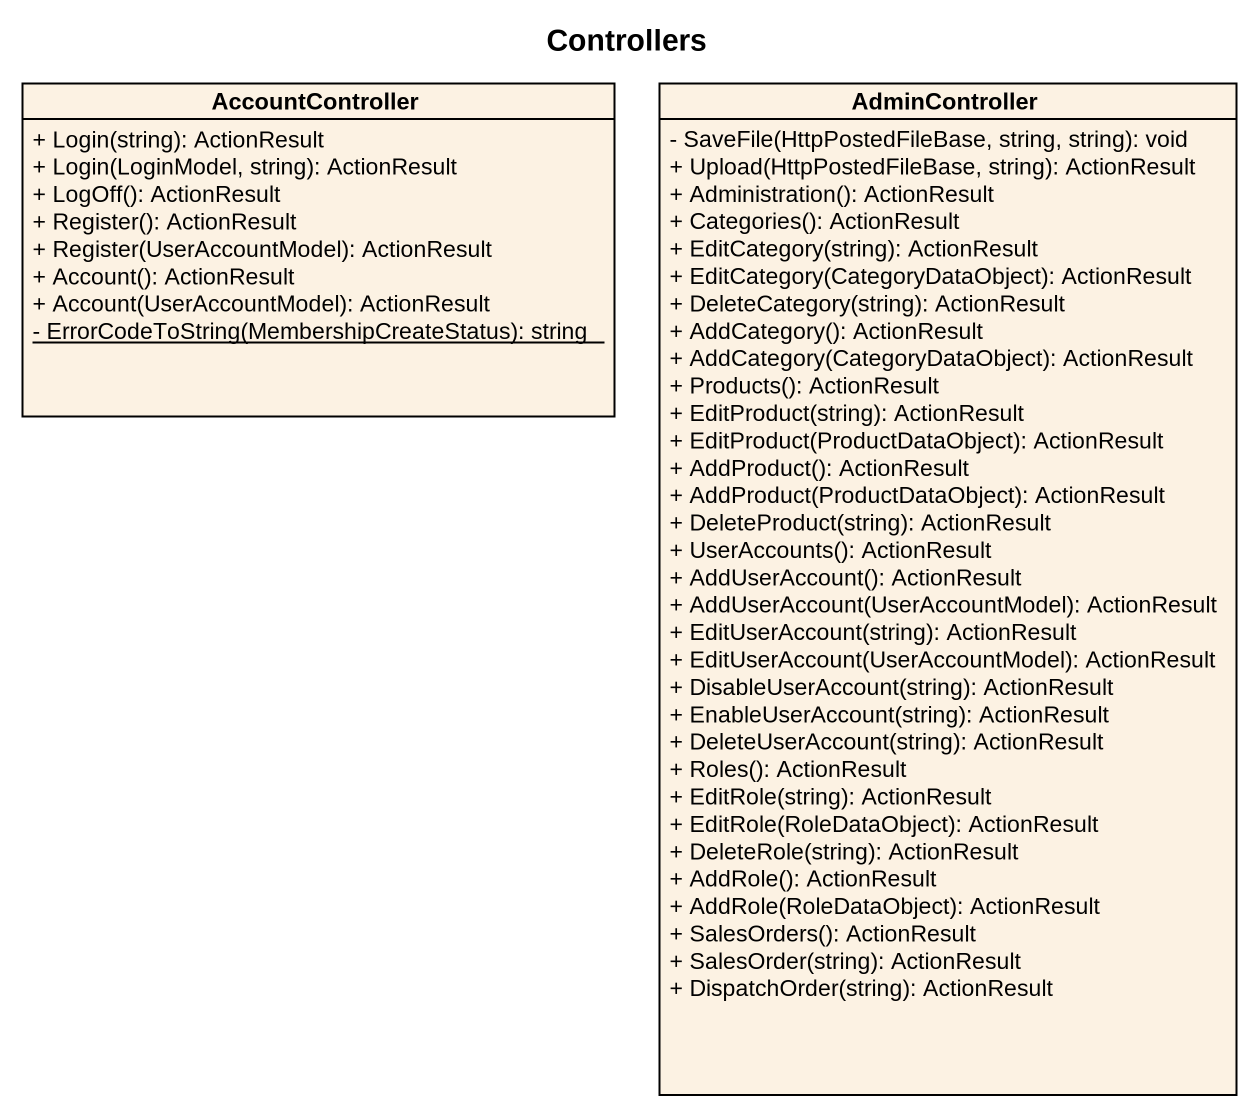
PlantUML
@startuml
title Controllers
hide circle
hide empty members
skinparam classAttributeIconSize 0
class AccountController {
  + Login(string): ActionResult
  + Login(LoginModel, string): ActionResult
  + LogOff(): ActionResult
  + Register(): ActionResult
  + Register(UserAccountModel): ActionResult
  + Account(): ActionResult
  + Account(UserAccountModel): ActionResult
  {static} - ErrorCodeToString(MembershipCreateStatus): string
}
class AdminController {
  - SaveFile(HttpPostedFileBase, string, string): void
  + Upload(HttpPostedFileBase, string): ActionResult
  + Administration(): ActionResult
  + Categories(): ActionResult
  + EditCategory(string): ActionResult
  + EditCategory(CategoryDataObject): ActionResult
  + DeleteCategory(string): ActionResult
  + AddCategory(): ActionResult
  + AddCategory(CategoryDataObject): ActionResult
  + Products(): ActionResult
  + EditProduct(string): ActionResult
  + EditProduct(ProductDataObject): ActionResult
  + AddProduct(): ActionResult
  + AddProduct(ProductDataObject): ActionResult
  + DeleteProduct(string): ActionResult
  + UserAccounts(): ActionResult
  + AddUserAccount(): ActionResult
  + AddUserAccount(UserAccountModel): ActionResult
  + EditUserAccount(string): ActionResult
  + EditUserAccount(UserAccountModel): ActionResult
  + DisableUserAccount(string): ActionResult
  + EnableUserAccount(string): ActionResult
  + DeleteUserAccount(string): ActionResult
  + Roles(): ActionResult
  + EditRole(string): ActionResult
  + EditRole(RoleDataObject): ActionResult
  + DeleteRole(string): ActionResult
  + AddRole(): ActionResult
  + AddRole(RoleDataObject): ActionResult
  + SalesOrders(): ActionResult
  + SalesOrder(string): ActionResult
  + DispatchOrder(string): ActionResult
}
@enduml
